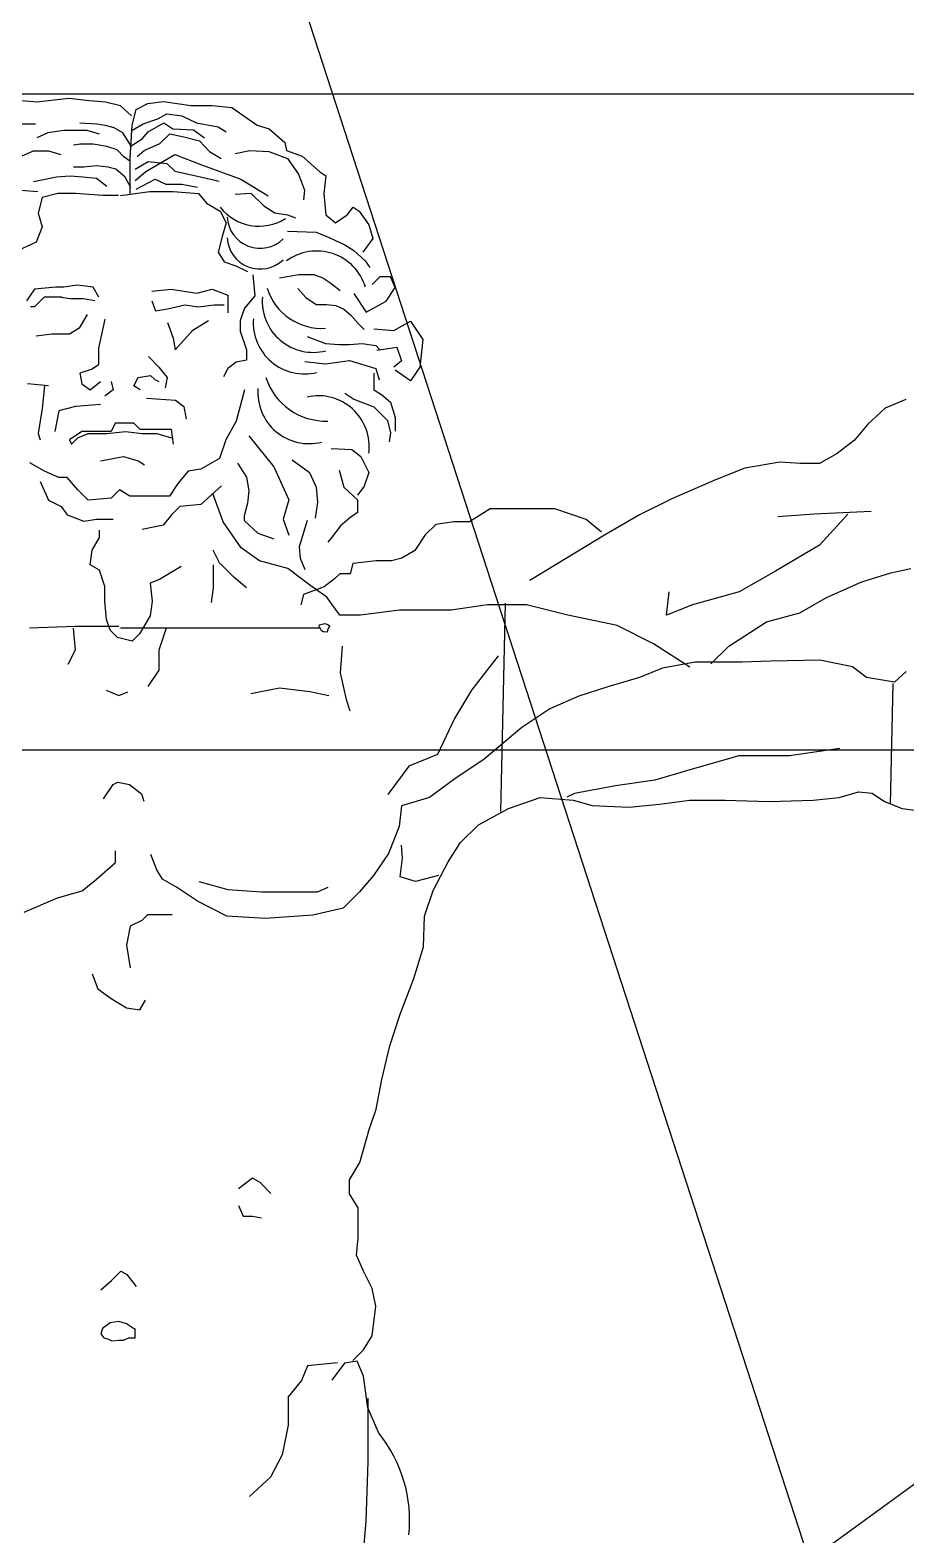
# Model space of a CAD drawing. Header units: millimetres. Extents: x -44462 to 306987, y -116160 to 12874.
# Drawn here: x -21122.1 to -21068.3, y -53518.2 to -53425.8 of the extents above; entities that cross this region are included whole.
import ezdxf
from ezdxf.enums import TextEntityAlignment as Align

# ---------------------------------------------------------------- set-up
doc = ezdxf.new("R2010")
doc.units = ezdxf.units.MM
doc.layers.add('Layer1', color=1, linetype='Continuous')
doc.layers.add('PU_DETAILS', color=7, linetype='Continuous')
doc.styles.add('CENTURY GOTHIC', font='GOTHIC.TTF')

# ---------------------------------------------------------------- blocks, each defined once
blk = doc.blocks.new('cartouche RAF')
blk.add_hatch(color=253).paths.add_polyline_path([(-10, 1298.06), (-194.611, 1298.06), (-194.611, 1323.338), (-10, 1323.338), (-10, 1338.909), (-479, 1338.909), (-479, 1093.909), (-452.669, 1093.909), (-452.669, 1144.746, -0.307981), (-452.669, 1275.918), (-452.669, 1286.665), (-444.402, 1286.665, -0.456747), (-268.18, 1286.665), (-140.783, 1286.665), (-140.783, 1093.909), (-10, 1093.909)])
at = {"color": 254}
for p, q in [((-356.291, 1326.909), (-287.768, 1116.019)), ((-245.419, 1246.356), (-467.162, 1246.356)), ((-245.419, 1246.356), (-424.813, 1116.019))]:
    blk.add_line(p, q, dxfattribs=at)
blk.add_arc((-259.913, 1286.665), 192.756, 180, 270, dxfattribs=at)
at = {"layer": 'Layer1', "color": 254}
for p, q in [((-259.913, 1286.665), (-452.669, 1286.665)), ((-361.405, 1286.169), (-362.311, 1286.244)), ((-359.44, 1286.395), (-361.405, 1286.169)), ((-358.155, 1286.244), (-359.44, 1286.395)), ((-357.172, 1286.169), (-358.155, 1286.244)), ((-356.265, 1285.942), (-357.172, 1286.169)), ((-355.585, 1285.338), (-356.265, 1285.942)), ((-355.3, 1285.722), (-354.579, 1286.082)), ((-354.579, 1286.082), (-353.618, 1286.202)), ((-353.618, 1286.202), (-351.935, 1285.962)), ((-351.935, 1285.962), (-350.613, 1285.962)), ((-350.613, 1285.962), (-349.411, 1285.842)), ((-355.54, 1284.762), (-355.3, 1285.722)), ((-354.863, 1284.835), (-353.951, 1285.139)), ((-353.951, 1285.139), (-353.405, 1285.442)), ((-353.405, 1285.442), (-352.493, 1285.321)), ((-352.493, 1285.321), (-351.582, 1284.896)), ((-349.411, 1285.842), (-347.849, 1284.762)), ((-361.48, 1284.81), (-363.143, 1284.81)), ((-360.724, 1284.282), (-361.405, 1283.98)), ((-359.742, 1284.433), (-360.724, 1284.282)), ((-359.213, 1284.433), (-359.742, 1284.433)), ((-358.306, 1284.433), (-359.213, 1284.433)), ((-357.701, 1284.81), (-358.759, 1284.885)), ((-357.55, 1284.206), (-358.306, 1284.433)), ((-357.172, 1284.734), (-357.701, 1284.81)), ((-356.643, 1284.583), (-357.172, 1284.734)), ((-356.114, 1284.282), (-356.643, 1284.583)), ((-355.585, 1283.451), (-356.114, 1284.282)), ((-355.661, 1282.721), (-355.54, 1284.762)), ((-355.592, 1284.41), (-354.863, 1284.835)), ((-354.924, 1283.925), (-354.559, 1284.35)), ((-354.559, 1284.35), (-353.587, 1284.896)), ((-353.83, 1283.621), (-353.222, 1284.228)), ((-353.587, 1284.896), (-353.04, 1284.532)), ((-353.222, 1284.228), (-352.372, 1284.046)), ((-353.04, 1284.532), (-351.764, 1284.471)), ((-352.372, 1284.046), (-351.4, 1283.803)), ((-351.764, 1284.471), (-351.096, 1283.985)), ((-351.582, 1284.896), (-350.245, 1284.653)), ((-350.245, 1284.653), (-349.759, 1284.35)), ((-347.849, 1284.762), (-347.128, 1284.522)), ((-347.128, 1284.522), (-346.166, 1283.681)), ((-361.631, 1283.149), (-362.689, 1282.696)), ((-360.649, 1283.149), (-361.631, 1283.149)), ((-359.893, 1282.923), (-360.649, 1283.149)), ((-358.711, 1283.588), (-359.133, 1283.518)), ((-357.938, 1283.588), (-358.711, 1283.588)), ((-357.095, 1283.448), (-357.938, 1283.588)), ((-356.463, 1283.237), (-357.095, 1283.448)), ((-356.041, 1282.816), (-356.463, 1283.237)), ((-355.653, 1283.439), (-354.924, 1283.925)), ((-355.227, 1282.832), (-354.802, 1283.196)), ((-354.802, 1283.196), (-353.83, 1283.621)), ((-351.4, 1283.803), (-350.792, 1283.136)), ((-350.792, 1283.136), (-350.063, 1282.711)), ((-349.212, 1283.014), (-348.301, 1283.196)), ((-348.301, 1283.196), (-347.146, 1283.136)), ((-347.146, 1283.136), (-345.992, 1282.711)), ((-346.166, 1283.681), (-346.046, 1283.201)), ((-346.046, 1283.201), (-345.085, 1282.841)), ((-358.5, 1282.184), (-359.133, 1282.184)), ((-357.727, 1282.255), (-358.5, 1282.184)), ((-357.025, 1282.184), (-357.727, 1282.255)), ((-356.533, 1282.044), (-357.025, 1282.184)), ((-355.69, 1282.535), (-356.041, 1282.816)), ((-355.661, 1280.56), (-355.661, 1282.721)), ((-355.349, 1282.043), (-354.559, 1282.529)), ((-354.698, 1281.918), (-352.912, 1282.951)), ((-354.559, 1282.529), (-353.405, 1282.407)), ((-353.405, 1282.407), (-352.919, 1281.922)), ((-352.912, 1282.951), (-351.22, 1282.294)), ((-351.22, 1282.294), (-348.869, 1281.448)), ((-345.992, 1282.711), (-345.324, 1281.74)), ((-345.085, 1282.841), (-344.003, 1281.881)), ((-360.89, 1281.412), (-361.593, 1281.272)), ((-360.187, 1281.553), (-360.89, 1281.412)), ((-359.344, 1281.623), (-360.187, 1281.553)), ((-358.571, 1281.553), (-359.344, 1281.623)), ((-357.727, 1281.482), (-358.571, 1281.553)), ((-357.095, 1280.991), (-357.727, 1281.482)), ((-355.971, 1281.553), (-356.533, 1282.044)), ((-355.619, 1280.921), (-355.971, 1281.553)), ((-355.356, 1281.354), (-354.698, 1281.918)), ((-355.288, 1280.829), (-354.134, 1281.436)), ((-354.134, 1281.436), (-353.465, 1281.133)), ((-352.919, 1281.922), (-351.521, 1281.618)), ((-351.521, 1281.618), (-350.184, 1281.315)), ((-348.869, 1281.448), (-347.177, 1280.415)), ((-345.324, 1281.74), (-344.959, 1280.769)), ((-344.003, 1281.881), (-343.643, 1281.64)), ((-343.643, 1281.64), (-343.763, 1280.56)), ((-361.329, 1280.658), (-362.387, 1280.733)), ((-361.069, 1280.32), (-361.309, 1279.359)), ((-360.107, 1280.56), (-361.069, 1280.32)), ((-359.026, 1280.56), (-360.107, 1280.56)), ((-357.343, 1280.44), (-359.026, 1280.56)), ((-356.382, 1280.44), (-357.343, 1280.44)), ((-356.261, 1280.44), (-354.459, 1280.68)), ((-354.459, 1280.68), (-353.017, 1280.68)), ((-353.465, 1281.133), (-352.493, 1281.133)), ((-353.017, 1280.68), (-351.454, 1280.56)), ((-352.493, 1281.133), (-351.521, 1280.951)), ((-351.454, 1280.56), (-350.974, 1279.96)), ((-349.212, 1280.526), (-348.24, 1280.586)), ((-348.24, 1280.586), (-347.45, 1279.797)), ((-344.959, 1280.769), (-345.02, 1280.162)), ((-343.763, 1280.56), (-343.643, 1279.239)), ((-350.974, 1279.96), (-350.132, 1279.48)), ((-350.132, 1279.48), (-349.772, 1278.759)), ((-347.45, 1279.797), (-346.782, 1279.373)), ((-342.321, 1279.239), (-341.96, 1279.72)), ((-341.96, 1279.72), (-341.599, 1279.48)), ((-341.599, 1279.48), (-340.999, 1278.639)), ((-361.069, 1278.519), (-361.429, 1277.559)), ((-361.309, 1279.359), (-361.069, 1278.519)), ((-349.772, 1278.759), (-350.012, 1277.919)), ((-346.782, 1279.373), (-345.992, 1279.251)), ((-345.992, 1279.251), (-345.506, 1279.069)), ((-343.643, 1279.239), (-343.042, 1278.759)), ((-343.042, 1278.759), (-342.321, 1279.239)), ((-340.999, 1278.639), (-340.758, 1277.799)), ((-361.429, 1277.559), (-362.511, 1277.078)), ((-350.012, 1277.919), (-350.252, 1276.958)), ((-345.992, 1278.253), (-344.235, 1278.183)), ((-344.235, 1278.183), (-343.392, 1277.832)), ((-343.392, 1277.832), (-342.478, 1277.411)), ((-340.758, 1277.799), (-341.359, 1276.958)), ((-350.252, 1276.958), (-349.892, 1276.358)), ((-342.478, 1277.411), (-341.916, 1277.06)), ((-341.916, 1277.06), (-341.213, 1276.428)), ((-349.892, 1276.358), (-349.171, 1276.118)), ((-349.171, 1276.118), (-348.45, 1275.758)), ((-341.213, 1276.428), (-340.932, 1276.007)), ((-360.227, 1274.797), (-361.549, 1274.677)), ((-359.747, 1274.797), (-360.227, 1274.797)), ((-358.905, 1274.918), (-359.747, 1274.797)), ((-357.944, 1274.797), (-358.905, 1274.918)), ((-357.583, 1274.197), (-357.944, 1274.797)), ((-348.125, 1275.561), (-347.997, 1274.281)), ((-346.484, 1275.375), (-345.289, 1275.586)), ((-345.289, 1275.586), (-344.375, 1275.586)), ((-344.375, 1275.586), (-343.813, 1275.375)), ((-343.813, 1275.375), (-343.392, 1275.094)), ((-343.392, 1275.094), (-342.759, 1274.603)), ((-340.314, 1275.438), (-340.784, 1274.968)), ((-339.656, 1275.438), (-340.314, 1275.438)), ((-339.938, 1273.935), (-339.374, 1274.78)), ((-339.374, 1274.78), (-339.656, 1275.438)), ((-361.549, 1274.677), (-362.03, 1273.957)), ((-360.949, 1274.197), (-361.549, 1273.597)), ((-360.588, 1274.197), (-360.949, 1274.197)), ((-359.867, 1274.197), (-360.588, 1274.197)), ((-359.872, 1274.198), (-359.222, 1274.087)), ((-358.545, 1274.077), (-359.266, 1274.077)), ((-357.824, 1273.957), (-358.545, 1274.077)), ((-354.339, 1274.557), (-353.137, 1274.677)), ((-354.339, 1273.957), (-354.098, 1273.357)), ((-353.137, 1274.677), (-351.574, 1274.437)), ((-351.574, 1274.437), (-350.613, 1274.677)), ((-350.613, 1274.677), (-349.652, 1274.317)), ((-349.652, 1274.317), (-349.652, 1273.237)), ((-347.997, 1274.281), (-348.637, 1273.514)), ((-345.351, 1274.722), (-344.859, 1274.161)), ((-344.859, 1274.161), (-344.226, 1273.74)), ((-341.912, 1274.405), (-341.16, 1273.278)), ((-341.16, 1273.278), (-339.938, 1273.935)), ((-361.549, 1273.597), (-361.79, 1273.597)), ((-358.305, 1273.117), (-358.785, 1272.276)), ((-354.098, 1273.357), (-353.377, 1273.477)), ((-353.377, 1273.477), (-352.296, 1273.717)), ((-352.296, 1273.717), (-351.454, 1273.597)), ((-351.454, 1273.597), (-350.493, 1273.717)), ((-350.493, 1273.717), (-349.892, 1273.717)), ((-348.637, 1273.514), (-348.893, 1272.746)), ((-344.226, 1273.74), (-343.594, 1273.74)), ((-343.594, 1273.74), (-343.032, 1273.669)), ((-343.032, 1273.669), (-342.54, 1273.459)), ((-342.54, 1273.459), (-342.118, 1273.108)), ((-342.118, 1273.108), (-341.626, 1272.546)), ((-358.785, 1272.276), (-359.386, 1271.916)), ((-357.221, 1272.842), (-357.605, 1271.05)), ((-353.377, 1272.637), (-353.017, 1271.676)), ((-352.896, 1270.956), (-351.815, 1272.156)), ((-351.815, 1272.156), (-350.853, 1272.757)), ((-348.893, 1272.746), (-348.893, 1272.106)), ((-348.893, 1272.106), (-348.509, 1270.955)), ((-341.626, 1272.546), (-341.275, 1272.195)), ((-340.69, 1272.245), (-339.468, 1272.151)), ((-339.468, 1272.151), (-338.434, 1272.714)), ((-338.434, 1272.714), (-337.682, 1271.587)), ((-360.468, 1271.916), (-361.429, 1271.796)), ((-359.386, 1271.916), (-360.468, 1271.916)), ((-353.017, 1271.676), (-352.896, 1270.956)), ((-344.788, 1271.774), (-343.664, 1271.353)), ((-343.664, 1271.353), (-342.821, 1271.283)), ((-342.821, 1271.283), (-342.188, 1271.283)), ((-342.188, 1271.283), (-341.415, 1271.353)), ((-341.415, 1271.353), (-340.572, 1271.212)), ((-340.572, 1271.212), (-340.291, 1270.932)), ((-340.502, 1270.93), (-339.28, 1271.118)), ((-339.28, 1271.118), (-338.998, 1270.273)), ((-337.682, 1271.587), (-337.87, 1269.897)), ((-357.605, 1271.05), (-357.605, 1270.027)), ((-354.531, 1270.539), (-353.891, 1269.899)), ((-349.15, 1270.187), (-349.662, 1269.803)), ((-348.509, 1270.315), (-349.15, 1270.187)), ((-348.509, 1270.955), (-348.509, 1270.315)), ((-344.929, 1270.23), (-343.664, 1270.089)), ((-343.664, 1270.089), (-342.188, 1270.3)), ((-342.188, 1270.3), (-340.572, 1269.808)), ((-338.998, 1270.273), (-339.468, 1269.897)), ((-357.989, 1269.771), (-358.758, 1269.515)), ((-358.758, 1269.515), (-358.63, 1268.875)), ((-357.605, 1270.027), (-357.989, 1269.771)), ((-355.428, 1268.747), (-355.171, 1269.259)), ((-355.171, 1269.259), (-354.403, 1269.387)), ((-354.403, 1269.387), (-354.147, 1269.131)), ((-353.891, 1269.899), (-353.378, 1269.259)), ((-353.378, 1269.259), (-353.506, 1268.62)), ((-349.662, 1269.803), (-349.918, 1269.292)), ((-340.69, 1269.521), (-340.69, 1268.488)), ((-340.572, 1269.808), (-340.361, 1269.106)), ((-338.434, 1269.052), (-339.374, 1269.709)), ((-337.87, 1269.897), (-338.434, 1269.052)), ((-360.679, 1268.747), (-361.96, 1268.875)), ((-360.935, 1268.747), (-361.063, 1267.34)), ((-358.63, 1268.875), (-358.117, 1268.492)), ((-358.117, 1268.492), (-357.477, 1269.003)), ((-356.708, 1268.492), (-357.221, 1268.108)), ((-356.836, 1269.003), (-356.708, 1268.492)), ((-355.043, 1268.492), (-355.428, 1268.747)), ((-354.147, 1269.131), (-353.891, 1269.003)), ((-348.639, 1268.492), (-349.152, 1266.572)), ((-342.476, 1268.3), (-341.912, 1267.925)), ((-340.69, 1268.488), (-340.22, 1268.207)), ((-359.014, 1267.468), (-360.038, 1267.212)), ((-357.477, 1267.596), (-359.014, 1267.468)), ((-354.659, 1267.98), (-352.866, 1267.852)), ((-352.866, 1267.852), (-352.354, 1267.468)), ((-352.354, 1267.468), (-352.225, 1266.7)), ((-341.912, 1267.925), (-340.69, 1267.455)), ((-340.69, 1267.455), (-339.844, 1266.61)), ((-340.22, 1268.207), (-339.656, 1267.737)), ((-339.656, 1267.737), (-339.374, 1266.798)), ((-309.263, 1267.374), (-310.341, 1266.387)), ((-308.005, 1267.912), (-309.263, 1267.374)), ((-361.063, 1267.34), (-361.319, 1265.805)), ((-360.038, 1267.212), (-360.295, 1265.933)), ((-356.58, 1266.444), (-356.836, 1265.933)), ((-355.428, 1266.444), (-356.58, 1266.444)), ((-355.043, 1266.061), (-355.428, 1266.444)), ((-349.152, 1266.572), (-349.792, 1265.421)), ((-339.844, 1266.61), (-339.656, 1265.859)), ((-339.374, 1266.798), (-339.374, 1265.953)), ((-361.319, 1265.805), (-361.191, 1265.421)), ((-358.63, 1265.933), (-359.398, 1265.421)), ((-359.27, 1265.165), (-358.886, 1265.549)), ((-358.886, 1265.549), (-358.245, 1265.805)), ((-357.989, 1265.933), (-358.63, 1265.933)), ((-358.245, 1265.805), (-357.093, 1265.805)), ((-356.836, 1265.933), (-357.989, 1265.933)), ((-357.093, 1265.805), (-355.94, 1265.933)), ((-355.94, 1265.933), (-354.915, 1265.805)), ((-354.147, 1266.061), (-355.043, 1266.061)), ((-354.915, 1265.805), (-354.019, 1265.805)), ((-353.122, 1266.061), (-354.147, 1266.061)), ((-354.019, 1265.805), (-353.122, 1265.549)), ((-352.994, 1265.165), (-353.122, 1266.061)), ((-348.372, 1265.667), (-346.826, 1263.771)), ((-339.656, 1265.859), (-339.75, 1265.295)), ((-310.341, 1266.387), (-311.149, 1265.399)), ((-359.398, 1265.421), (-359.27, 1265.165)), ((-349.792, 1265.421), (-350.176, 1264.269)), ((-343.313, 1264.895), (-342.048, 1264.824)), ((-342.048, 1264.824), (-341.486, 1264.403)), ((-312.227, 1264.592), (-313.305, 1263.964)), ((-311.149, 1265.399), (-312.227, 1264.592)), ((-360.935, 1263.502), (-361.832, 1264.014)), ((-357.477, 1264.141), (-356.068, 1264.397)), ((-356.068, 1264.397), (-355.171, 1264.141)), ((-355.171, 1264.141), (-354.787, 1263.886)), ((-350.176, 1264.269), (-351.329, 1263.63)), ((-349.075, 1263.982), (-348.513, 1263.14)), ((-346.826, 1263.771), (-345.913, 1261.736)), ((-345.702, 1264.193), (-344.648, 1263.42)), ((-341.486, 1264.403), (-340.994, 1263.42)), ((-317.887, 1263.694), (-319.684, 1262.976)), ((-315.731, 1264.053), (-317.887, 1263.694)), ((-314.473, 1263.964), (-315.731, 1264.053)), ((-313.305, 1263.964), (-314.473, 1263.964)), ((-361.191, 1262.862), (-360.679, 1261.711)), ((-360.038, 1263.118), (-360.935, 1263.502)), ((-359.526, 1263.118), (-360.038, 1263.118)), ((-358.886, 1262.35), (-359.526, 1263.118)), ((-352.097, 1263.502), (-352.738, 1262.734)), ((-351.329, 1263.63), (-352.097, 1263.502)), ((-348.513, 1263.14), (-348.372, 1262.297)), ((-344.648, 1263.42), (-344.226, 1262.508)), ((-342.821, 1263.561), (-342.54, 1262.508)), ((-340.994, 1263.42), (-341.275, 1262.578)), ((-319.684, 1262.976), (-322.379, 1261.81)), ((-358.245, 1261.711), (-358.886, 1262.35)), ((-356.836, 1261.839), (-358.245, 1261.711)), ((-356.324, 1262.35), (-356.836, 1261.839)), ((-355.684, 1261.966), (-356.324, 1262.35)), ((-354.275, 1261.966), (-355.684, 1261.966)), ((-353.25, 1261.966), (-354.275, 1261.966)), ((-352.738, 1262.734), (-353.25, 1261.966)), ((-350.048, 1262.606), (-351.329, 1261.455)), ((-349.952, 1260.381), (-350.589, 1262.132)), ((-348.372, 1262.297), (-348.443, 1261.525)), ((-344.226, 1262.508), (-344.156, 1261.595)), ((-342.54, 1262.508), (-341.696, 1261.736)), ((-341.275, 1262.578), (-341.696, 1262.016)), ((-360.679, 1261.711), (-359.91, 1261.327)), ((-359.91, 1261.327), (-359.526, 1260.815)), ((-352.61, 1261.327), (-353.122, 1260.815)), ((-351.329, 1261.455), (-352.61, 1261.327)), ((-348.443, 1261.525), (-348.654, 1260.753)), ((-345.913, 1261.736), (-346.264, 1260.542)), ((-344.156, 1261.595), (-344.297, 1260.612)), ((-341.696, 1260.963), (-342.188, 1260.612)), ((-341.696, 1261.736), (-341.696, 1260.963)), ((-333.542, 1261.177), (-334.816, 1260.381)), ((-331.63, 1261.177), (-333.542, 1261.177)), ((-329.559, 1261.177), (-331.63, 1261.177)), ((-327.647, 1260.54), (-329.559, 1261.177)), ((-322.379, 1261.81), (-324.356, 1260.823)), ((-310.122, 1261.018), (-313.627, 1260.859)), ((-359.526, 1260.815), (-358.501, 1260.431)), ((-358.501, 1260.431), (-357.733, 1260.559)), ((-357.733, 1260.559), (-356.708, 1260.559)), ((-353.634, 1260.175), (-354.915, 1259.919)), ((-353.122, 1260.815), (-353.634, 1260.175)), ((-348.837, 1258.79), (-349.952, 1260.381)), ((-348.654, 1260.753), (-348.654, 1260.472)), ((-348.654, 1260.472), (-347.81, 1259.7)), ((-346.264, 1260.542), (-345.913, 1259.559)), ((-344.788, 1260.472), (-345.28, 1258.857)), ((-342.751, 1260.121), (-343.172, 1259.559)), ((-342.188, 1260.612), (-342.751, 1260.121)), ((-336.887, 1260.222), (-337.525, 1259.585)), ((-335.772, 1260.381), (-336.887, 1260.222)), ((-334.816, 1260.381), (-335.772, 1260.381)), ((-326.691, 1259.745), (-327.647, 1260.54)), ((-324.356, 1260.823), (-326.512, 1259.566)), ((-313.627, 1260.859), (-315.857, 1260.699)), ((-311.556, 1260.859), (-313.308, 1258.949)), ((-358.001, 1258.639), (-357.554, 1259.421)), ((-357.554, 1259.421), (-357.554, 1259.867)), ((-347.81, 1259.7), (-346.826, 1259.349)), ((-343.172, 1259.559), (-343.524, 1259.138)), ((-337.525, 1259.585), (-338.162, 1258.631)), ((-326.512, 1259.566), (-329.476, 1257.771)), ((-358.113, 1257.746), (-358.001, 1258.639)), ((-350.176, 1257.872), (-350.56, 1258.64)), ((-347.721, 1257.994), (-348.837, 1258.79)), ((-345.28, 1258.857), (-345.21, 1258.155)), ((-345.21, 1258.155), (-344.929, 1257.453)), ((-338.959, 1258.153), (-339.596, 1257.994)), ((-338.162, 1258.631), (-338.959, 1258.153)), ((-313.308, 1258.949), (-316.017, 1257.357)), ((-357.554, 1257.411), (-358.113, 1257.746)), ((-357.219, 1256.406), (-357.554, 1257.411)), ((-352.525, 1257.634), (-353.866, 1256.853)), ((-350.56, 1257.744), (-350.56, 1256.337)), ((-349.28, 1256.977), (-350.176, 1257.872)), ((-345.969, 1257.516), (-347.721, 1257.994)), ((-344.694, 1256.562), (-345.969, 1257.516)), ((-342.782, 1257.198), (-343.101, 1256.88)), ((-342.145, 1257.198), (-342.782, 1257.198)), ((-341.986, 1257.835), (-342.145, 1257.198)), ((-340.552, 1257.994), (-341.986, 1257.835)), ((-339.596, 1257.994), (-340.552, 1257.994)), ((-329.476, 1257.771), (-331.093, 1256.784)), ((-316.017, 1257.357), (-318.247, 1256.084)), ((-310.694, 1256.7), (-308.919, 1257.245)), ((-308.919, 1257.245), (-307.691, 1257.518)), ((-357.219, 1255.513), (-357.219, 1256.406)), ((-353.866, 1256.853), (-354.425, 1256.63)), ((-354.425, 1256.63), (-354.313, 1255.513)), ((-350.56, 1256.337), (-350.689, 1255.441)), ((-348.511, 1256.337), (-349.28, 1256.977)), ((-343.738, 1256.402), (-345.013, 1255.925)), ((-343.579, 1255.766), (-344.694, 1256.562)), ((-343.101, 1256.88), (-343.738, 1256.402)), ((-312.878, 1255.746), (-310.694, 1256.7)), ((-357.107, 1254.397), (-357.219, 1255.513)), ((-354.313, 1255.513), (-354.425, 1254.62)), ((-345.013, 1255.925), (-345.172, 1255.288)), ((-342.782, 1254.652), (-343.579, 1255.766)), ((-332.625, 1255.389), (-332.912, 1242.592)), ((-322.708, 1254.652), (-322.549, 1256.084)), ((-318.247, 1256.084), (-321.115, 1255.288)), ((-314.516, 1254.791), (-312.878, 1255.746)), ((-354.425, 1254.62), (-355.096, 1253.504)), ((-341.508, 1254.652), (-342.782, 1254.652)), ((-339.118, 1254.97), (-341.508, 1254.652)), ((-335.932, 1254.97), (-339.118, 1254.97)), ((-333.701, 1255.288), (-335.932, 1254.97)), ((-331.311, 1255.288), (-333.701, 1255.288)), ((-328.762, 1254.652), (-331.311, 1255.288)), ((-325.735, 1254.015), (-328.762, 1254.652)), ((-321.115, 1255.288), (-322.708, 1254.652)), ((-316.564, 1254.246), (-314.516, 1254.791)), ((-359.045, 1253.959), (-361.839, 1253.847)), ((-359.157, 1253.847), (-359.045, 1252.508)), ((-356.363, 1253.959), (-359.045, 1253.959)), ((-356.884, 1253.727), (-357.107, 1254.397)), ((-356.437, 1253.28), (-356.884, 1253.727)), ((-343.957, 1253.847), (-356.251, 1253.847)), ((-355.096, 1253.504), (-355.543, 1253.057)), ((-353.457, 1253.847), (-353.904, 1252.508)), ((-344.046, 1253.89), (-344.018, 1254.059)), ((-344.018, 1254.059), (-343.707, 1254.144)), ((-343.905, 1253.692), (-343.99, 1253.861)), ((-343.792, 1253.635), (-343.905, 1253.692)), ((-343.565, 1253.607), (-343.792, 1253.635)), ((-343.707, 1254.144), (-343.509, 1254.087)), ((-343.509, 1253.805), (-343.565, 1253.607)), ((-343.509, 1254.087), (-343.395, 1253.974)), ((-343.395, 1253.974), (-343.509, 1253.805)), ((-323.505, 1252.901), (-325.735, 1254.015)), ((-318.884, 1252.746), (-316.564, 1254.246)), ((-355.543, 1253.057), (-356.437, 1253.28)), ((-342.632, 1252.744), (-342.749, 1251.108)), ((-321.274, 1251.469), (-323.505, 1252.901)), ((-319.976, 1251.655), (-318.884, 1252.746)), ((-359.045, 1252.508), (-359.492, 1251.614)), ((-353.904, 1252.508), (-353.904, 1251.279)), ((-333.042, 1252.16), (-334.68, 1250.057)), ((-320.937, 1251.757), (-322.941, 1251.399)), ((-318.074, 1251.757), (-320.937, 1251.757)), ((-316.284, 1251.828), (-318.074, 1251.757)), ((-313.278, 1251.9), (-316.284, 1251.828)), ((-311.274, 1251.471), (-313.278, 1251.9)), ((-353.904, 1251.279), (-354.575, 1250.275)), ((-342.749, 1251.108), (-342.398, 1249.473)), ((-324.372, 1250.827), (-326.304, 1250.255)), ((-322.941, 1251.399), (-324.372, 1250.827)), ((-310.416, 1250.827), (-311.274, 1251.471)), ((-308.698, 1250.541), (-310.416, 1250.827)), ((-307.982, 1251.185), (-308.698, 1250.541)), ((-357.145, 1250.051), (-356.363, 1249.717)), ((-356.363, 1249.717), (-355.804, 1249.94)), ((-346.491, 1250.174), (-348.246, 1249.823)), ((-344.62, 1249.94), (-346.491, 1250.174)), ((-343.451, 1249.706), (-344.62, 1249.94)), ((-334.68, 1250.057), (-335.732, 1248.304)), ((-326.304, 1250.255), (-328.094, 1249.683)), ((-308.789, 1250.464), (-308.97, 1243.037)), ((-342.398, 1249.473), (-342.164, 1248.772)), ((-329.883, 1248.897), (-331.601, 1247.753)), ((-328.094, 1249.683), (-329.883, 1248.897)), ((-335.732, 1248.304), (-336.785, 1246.085)), ((-331.601, 1247.753), (-333.914, 1245.809)), ((-312.054, 1246.462), (-315.155, 1246.003)), ((-338.539, 1245.384), (-339.825, 1243.631)), ((-336.785, 1246.085), (-338.539, 1245.384)), ((-333.914, 1245.809), (-335.703, 1244.594)), ((-318.256, 1246.003), (-321.471, 1245.085)), ((-315.155, 1246.003), (-318.256, 1246.003)), ((-356.71, 1244.25), (-356.419, 1244.395)), ((-356.419, 1244.395), (-355.692, 1244.25)), ((-335.703, 1244.594), (-337.278, 1243.45)), ((-323.424, 1244.511), (-325.835, 1244.167)), ((-321.471, 1245.085), (-323.424, 1244.511)), ((-357.292, 1243.378), (-356.71, 1244.25)), ((-355.692, 1244.25), (-354.964, 1243.669)), ((-354.964, 1243.669), (-354.819, 1243.233)), ((-337.278, 1243.45), (-338.995, 1242.949)), ((-332.41, 1242.786), (-330.471, 1243.46)), ((-330.471, 1243.46), (-328.448, 1243.291)), ((-328.362, 1243.708), (-328.821, 1243.479)), ((-325.835, 1244.167), (-328.362, 1243.708)), ((-313.695, 1243.291), (-312.093, 1243.46)), ((-312.093, 1243.46), (-310.913, 1243.797)), ((-310.913, 1243.797), (-310.07, 1243.712)), ((-310.07, 1243.712), (-309.311, 1243.207)), ((-338.995, 1242.949), (-339.138, 1241.663)), ((-334.264, 1241.775), (-332.41, 1242.786)), ((-328.448, 1243.291), (-327.267, 1242.954)), ((-327.267, 1242.954), (-324.991, 1242.87)), ((-324.991, 1242.87), (-323.137, 1243.039)), ((-323.137, 1243.039), (-321.282, 1243.291)), ((-321.282, 1243.291), (-319.09, 1243.291)), ((-319.09, 1243.291), (-316.393, 1243.207)), ((-316.393, 1243.207), (-313.695, 1243.291)), ((-309.311, 1243.207), (-308.215, 1242.786)), ((-308.215, 1242.786), (-306.361, 1242.533)), ((-339.138, 1241.663), (-339.783, 1240.018)), ((-335.36, 1240.681), (-334.264, 1241.775)), ((-336.119, 1239.502), (-335.36, 1240.681)), ((-356.565, 1239.454), (-356.565, 1240.181)), ((-354.025, 1239.017), (-354.383, 1239.947)), ((-339.783, 1240.018), (-340.713, 1238.66)), ((-339.067, 1238.588), (-338.924, 1239.732)), ((-338.924, 1239.732), (-338.995, 1240.519)), ((-357.728, 1238.437), (-356.565, 1239.454)), ((-353.667, 1238.445), (-354.025, 1239.017)), ((-337.046, 1237.733), (-336.119, 1239.502)), ((-358.601, 1237.71), (-357.728, 1238.437)), ((-352.808, 1237.945), (-353.667, 1238.445)), ((-351.52, 1237.087), (-352.808, 1237.945)), ((-351.449, 1238.302), (-349.659, 1237.802)), ((-349.659, 1237.802), (-347.584, 1237.659)), ((-344.148, 1237.659), (-343.504, 1237.945)), ((-340.713, 1238.66), (-341.572, 1237.659)), ((-338.136, 1238.302), (-339.067, 1238.588)), ((-336.705, 1238.66), (-338.136, 1238.302)), ((-362.17, 1236.413), (-360.133, 1237.285)), ((-360.133, 1237.285), (-358.601, 1237.71)), ((-349.731, 1236.158), (-351.52, 1237.087)), ((-347.584, 1237.659), (-345.293, 1237.659)), ((-345.293, 1237.659), (-344.148, 1237.659)), ((-341.572, 1237.659), (-342.574, 1236.658)), ((-337.585, 1236.172), (-337.046, 1237.733)), ((-354.604, 1236.252), (-354.954, 1235.902)), ((-353.083, 1236.252), (-354.604, 1236.252)), ((-347.369, 1236.015), (-349.731, 1236.158)), ((-344.435, 1236.229), (-347.369, 1236.015)), ((-342.574, 1236.658), (-344.435, 1236.229)), ((-337.644, 1234.282), (-337.585, 1236.172)), ((-355.656, 1235.552), (-355.89, 1234.383)), ((-354.954, 1235.902), (-355.656, 1235.552)), ((-355.89, 1234.383), (-355.656, 1232.981)), ((-338.236, 1232.333), (-337.644, 1234.282)), ((-357.995, 1232.631), (-357.644, 1231.696)), ((-339.063, 1230.147), (-338.236, 1232.333)), ((-357.644, 1231.696), (-356.826, 1231.112)), ((-356.826, 1231.112), (-355.89, 1230.528)), ((-355.89, 1230.528), (-355.071, 1230.411)), ((-355.071, 1230.411), (-354.721, 1230.995)), ((-339.714, 1228.198), (-339.063, 1230.147)), ((-340.187, 1226.131), (-339.714, 1228.198)), ((-340.542, 1224.3), (-340.187, 1226.131)), ((-341.015, 1222.941), (-340.542, 1224.3)), ((-341.539, 1221.036), (-341.001, 1222.974)), ((-342.186, 1219.96), (-341.539, 1221.036)), ((-348.153, 1220.075), (-349, 1219.417)), ((-347.683, 1219.793), (-348.153, 1220.075)), ((-347.025, 1219.136), (-347.683, 1219.793)), ((-342.186, 1219.099), (-342.186, 1219.96)), ((-349, 1218.384), (-348.718, 1217.727)), ((-341.647, 1218.238), (-342.186, 1219.099)), ((-348.718, 1217.727), (-348.153, 1217.727)), ((-348.153, 1217.727), (-347.589, 1217.633)), ((-341.647, 1216.408), (-341.647, 1218.238)), ((-341.755, 1215.331), (-341.647, 1216.408)), ((-341.324, 1214.362), (-341.755, 1215.331)), ((-357.462, 1213.219), (-356.804, 1213.782)), ((-356.804, 1213.782), (-356.239, 1214.346)), ((-356.239, 1214.346), (-355.863, 1214.158)), ((-355.863, 1214.158), (-355.299, 1213.406)), ((-340.785, 1213.286), (-341.324, 1214.362)), ((-340.57, 1212.209), (-340.785, 1213.286)), ((-340.785, 1210.379), (-340.57, 1212.209)), ((-356.887, 1211.175), (-357.366, 1210.84)), ((-356.359, 1211.271), (-356.887, 1211.175)), ((-355.879, 1211.127), (-356.359, 1211.271)), ((-355.4, 1210.792), (-355.879, 1211.127)), ((-357.366, 1210.84), (-357.462, 1210.504)), ((-357.462, 1210.504), (-357.27, 1210.265)), ((-357.27, 1210.265), (-356.983, 1210.169)), ((-356.983, 1210.169), (-356.791, 1210.073)), ((-356.791, 1210.073), (-356.359, 1210.121)), ((-356.359, 1210.121), (-356.071, 1210.121)), ((-356.071, 1210.121), (-355.735, 1210.265)), ((-355.735, 1210.265), (-355.352, 1210.265)), ((-355.352, 1210.552), (-355.352, 1210.84)), ((-355.352, 1210.265), (-355.352, 1210.552)), ((-341.324, 1209.518), (-340.785, 1210.379)), ((-341.971, 1208.872), (-341.324, 1209.518)), ((-344.758, 1208.548), (-345.124, 1207.634)), ((-342.928, 1208.73), (-344.758, 1208.548)), ((-342.491, 1208.696), (-343.274, 1207.654)), ((-341.708, 1208.827), (-342.491, 1208.696)), ((-341.317, 1207.914), (-341.708, 1208.827)), ((-345.124, 1207.634), (-345.947, 1206.628)), ((-341.056, 1205.96), (-341.317, 1207.914)), ((-345.947, 1206.628), (-345.947, 1204.892)), ((-341.049, 1206.562), (-341.049, 1202.652)), ((-340.375, 1204.402), (-341.056, 1205.96)), ((-345.947, 1204.892), (-346.313, 1203.064)), ((-346.313, 1203.064), (-347.045, 1201.693)), ((-341.049, 1202.652), (-341.18, 1199.003)), ((-347.045, 1201.693), (-348.326, 1200.505)), ((-341.18, 1199.003), (-341.441, 1195.875))]:
    blk.add_line(p, q, dxfattribs=at)
blk.add_circle((-356.291, 1210.332), 116.577, dxfattribs=at)
for centre, radius, start, end in [((-347.749, 1281.546), 2.997, 217.51067, 302.9201), ((-347.676, 1279.227), 2.033, 183.55672, 314.09647), ((-347.676, 1277.952), 2.033, 183.55672, 314.09647), ((-344.203, 1273.883), 3.14, 17.1267, 126.04016), ((-344.409, 1273.937), 3.14, 175.34642, 284.25988), ((-343.889, 1275.789), 3.517, 197.41008, 273.72546), ((-344.958, 1272.612), 3.14, 175.34642, 284.25988), ((-343.648, 1270.435), 3.858, 197.94202, 271.84728), ((-344.677, 1268.33), 3.14, 175.34642, 284.25988), ((-344.099, 1265.001), 3.129, 352.88286, 102.73646), ((-347.068, 1199.036), 8.578, 354.09903, 38.71328)]:
    blk.add_arc(centre, radius, start, end, dxfattribs=at)
at = {"style": 'CENTURY GOTHIC'}
for tag, p in [('PROVINCE', (-726, 1373.909)), ('COMMUNEDE', (-242, 1373.909))]:
    blk.add_attdef(tag, text='', height=22, dxfattribs=at).set_placement(p, align=Align.MIDDLE_CENTER)
for tag, p in [('TRAVAUX', (-889.899, 1068.478)), ('ADRESSE_CHANTIER', (-850.758, 1025.986))]:
    blk.add_attdef(tag, p, '', height=10, dxfattribs=at)
at = {"layer": 'PU_DETAILS', "color": 7, "linetype": 'Continuous', "style": 'CENTURY GOTHIC'}
for tag, p in [('NOMETPRENOM', (-708.237, 1271.414)), ('RUEETN°MAISON', (-708.237, 1251.305)), ('CP+COMMUNE', (-708.237, 1230.146)), ('TEL', (-708.237, 1190.98)), ('GSM', (-708.237, 1170.871))]:
    blk.add_attdef(tag, text='', height=14, dxfattribs=at).set_placement(p, align=Align.CENTER)
for tag, p, height in [('CADASTRE', (-850.758, 1005.563), 10), ('STADE_PROJET', (-850.758, 959.934), 20), ('OBJET_1', (-945.778, 340), 12), ('ECH_1', (-635.541, 340), 12), ('MODIF_1', (-459, 340), 12), ('DATE_1', (-90, 340), 12), ('OBJET_2', (-945.778, 320), 12), ('ECH_2', (-635.541, 320), 12), ('MODIF_2', (-459, 320), 12), ('DATE_2', (-90, 320), 12), ('OBJET_3', (-945.778, 300), 12), ('ECH_3', (-635.541, 300), 12), ('MODIF_3', (-459, 300), 12), ('DATE_3', (-90, 300), 12), ('OBJET_4', (-945.778, 280), 12), ('ECH_4', (-635.541, 280), 12), ('MODIF_4', (-459, 280), 12), ('DATE_4', (-90, 280), 12), ('OBJET_5', (-945.778, 260), 12), ('ECH_5', (-635.541, 260), 12), ('MODIF_5', (-459, 260), 12), ('DATE_5', (-90, 260), 12), ('OBJET_6', (-945.778, 240), 12), ('ECH_6', (-635.541, 240), 12), ('MODIF_6', (-459, 240), 12), ('DATE_6', (-90, 240), 12), ('OBJET_7', (-945.778, 220), 12), ('ECH_7', (-635.541, 220), 12), ('MODIF_7', (-459, 220), 12), ('DATE_7', (-90, 220), 12), ('OBJET_8', (-945.778, 200), 12), ('ECH_8', (-635.541, 200), 12), ('MODIF_8', (-459, 200), 12), ('DATE_8', (-90, 200), 12), ('OBJET_9', (-945.778, 180), 12), ('ECH_9', (-635.541, 180), 12), ('MODIF_9', (-459, 180), 12), ('DATE_9', (-90, 180), 12), ('NUM_DOSSIER', (-186.881, 133.777), 14), ('NUM_FEUILLE', (-74.944, 37.15), 40)]:
    blk.add_attdef(tag, p, '', height=height, dxfattribs=at)

msp = doc.modelspace()

# ---------------------------------------------------------------- block references
msp.add_blockref('cartouche RAF', (-20760.281, -54716.351))

doc.saveas('drawing.dxf')
